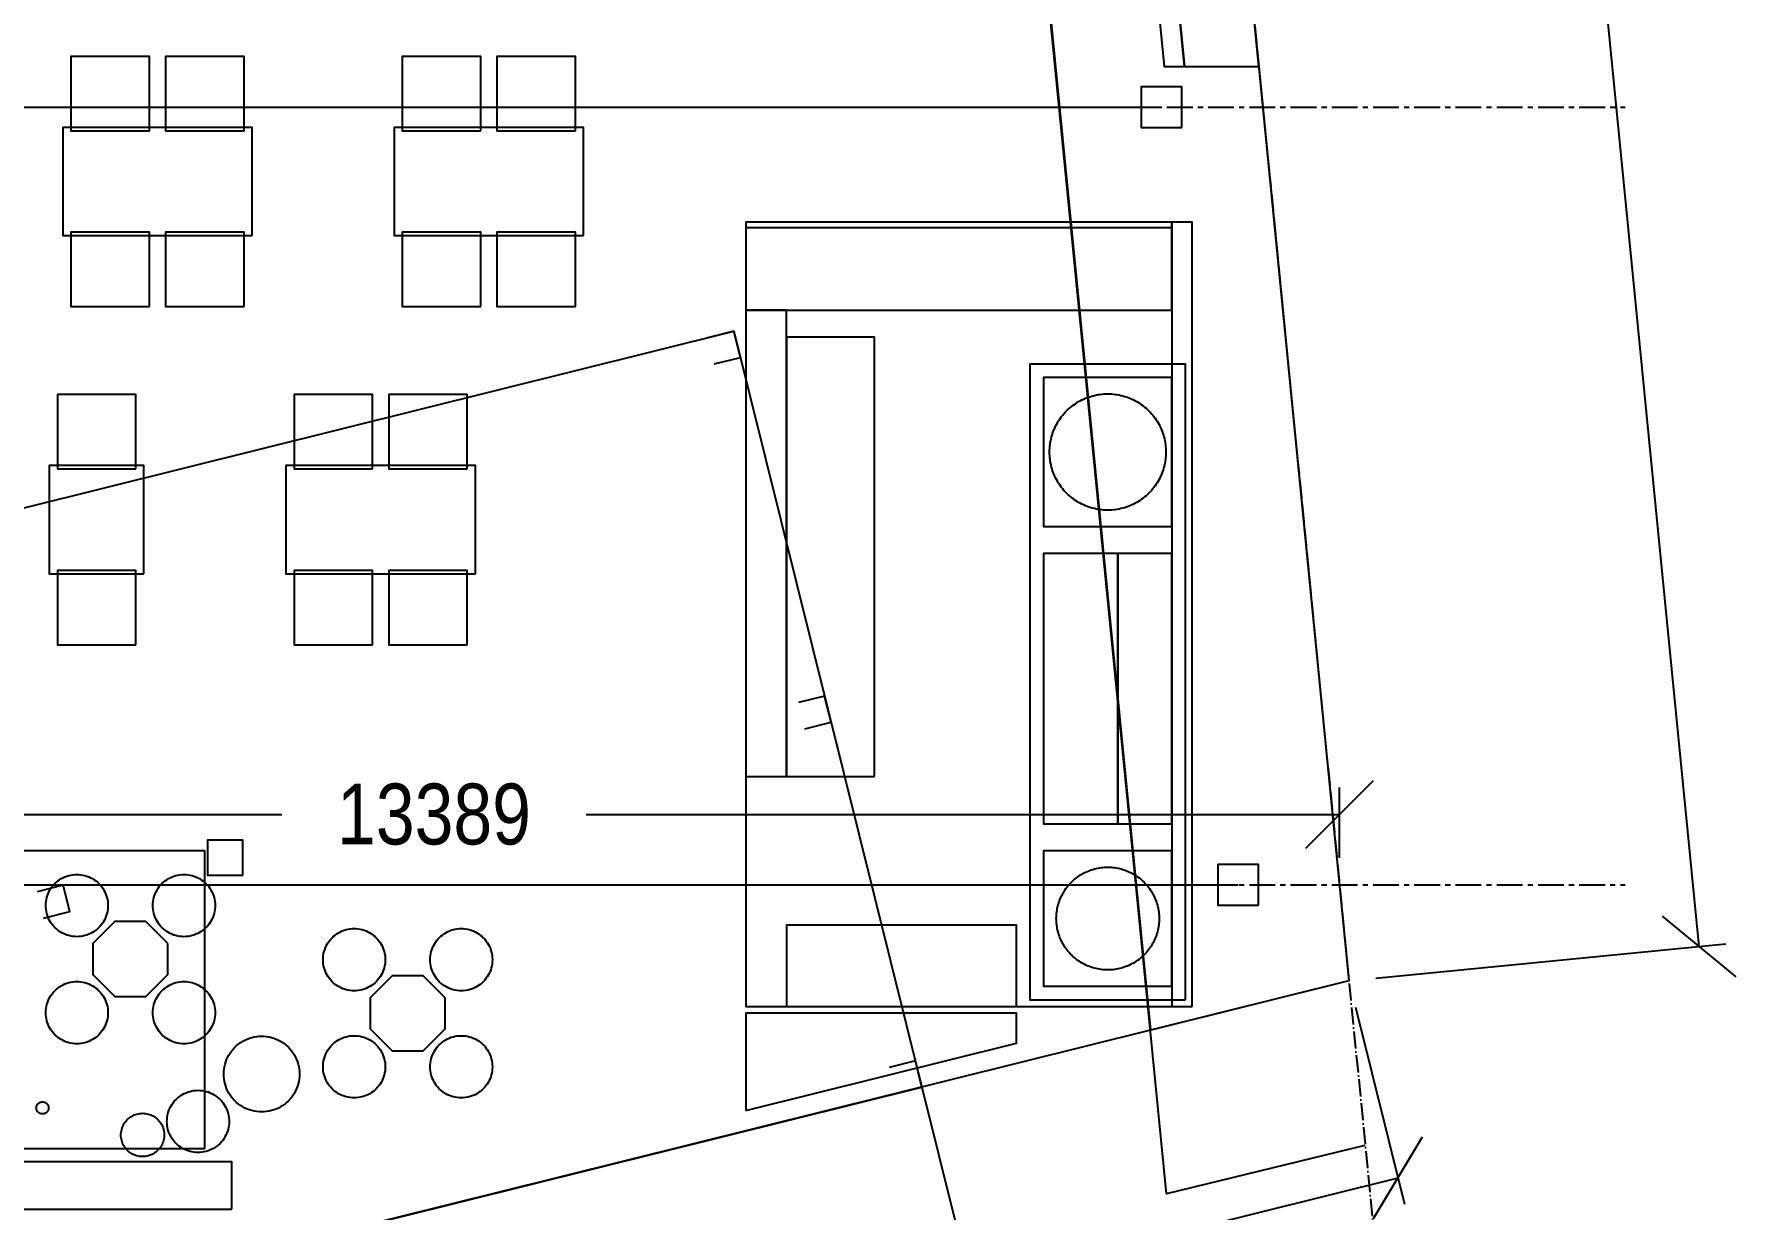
# Model space of a CAD drawing. Header units: millimetres. Extents: x -74219 to 26724, y -11313 to 45223.
# Drawn here: x 3738 to 16319, y 1695 to 10391 of the extents above; entities that cross this region are included whole.
import ezdxf

# ---------------------------------------------------------------- set-up
doc = ezdxf.new("R2010")
doc.units = ezdxf.units.MM
doc.linetypes.add('CENTER', pattern=[5.08, 3.175, -0.635, 0.635, -0.635])
doc.linetypes.add('DASHDOT', pattern=[3.556, 2.54, -0.508, 0, -0.508])
for name, color, linetype in [('SMK-CONTEXT', 8, 'CONTINUOUS'), ('SMK-DIMS', 7, 'CONTINUOUS'), ('SMK-EXIST', 30, 'CONTINUOUS'), ('SMK-GRID', 8, 'CENTER'), ('SMK-LOT', 1, 'DASHDOT'), ('SMK-R12-BBQ', 30, 'Continuous'), ('SMK-R12-FURN', 7, 'Continuous'), ('SMK-R12-PHOTO', 5, 'Continuous'), ('SMK-R12-PLANT', 3, 'Continuous'), ('SMK-R12-ROOF', 34, 'Continuous'), ('SMK-R12-STREET', 6, 'Continuous'), ('SMK-ZONE', 3, 'CONTINUOUS')]:
    doc.layers.add(name, color=color, linetype=linetype)
doc.styles.add('OpenSansCondensed-Light', font='OpenSansCondensed-Light.ttf')
doc.dimstyles.new('SMK200', dxfattribs={"dimtxt": 450, "dimasz": 300, "dimexe": 200, "dimexo": 200, "dimgap": 100, "dimtad": 1, "dimdec": 0, "dimtsz": 250, "dimcen": 2.5, "dimazin": 3, "dimtfac": 1, "dimtmove": 0, "dimatfit": 3})

# ---------------------------------------------------------------- blocks, each defined once
blk = doc.blocks.new('_OBLIQUE')
at = {"color": 0, "linetype": 'BYBLOCK'}
blk.add_line((-0.5, -0.5), (0.5, 0.5), dxfattribs=at)
blk = doc.blocks.new('*D12')
for p, q in [((0, 4300), (0, 4820)), ((13389, 4300), (13389, 4820)), ((0, 4620), (5569.5, 4620)), ((7819.5, 4620), (13389, 4620))]:
    blk.add_line(p, q)
at = {"layer": 'Defpoints'}
for p in [(0, 4620), (0, 4100), (13389, 4100)]:
    blk.add_point(p, dxfattribs=at)
at = {"layer": 'SMK-DIMS', "xscale": 500, "yscale": 500}
for p in [(0, 4620), (13389, 4620)]:
    blk.add_blockref('_OBLIQUE', p, dxfattribs=at)
at = {"layer": 'SMK-DIMS', "insert": (6694.5, 4620), "char_height": 450, "attachment_point": 5, "style": 'OpenSansCondensed-Light'}
blk.add_mtext('13389', dxfattribs=at)
blk = doc.blocks.new('*D14')
for p, q in [((9855, 41985), (12443, 42240)), ((12244, 42220), (14035, 24052)), ((14255, 21813), (16046, 3644)), ((13658, 3409), (16245, 3664))]:
    blk.add_line(p, q)
at = {"layer": 'Defpoints'}
for p in [(12244, 42220), (9656, 41965), (13459, 3389)]:
    blk.add_point(p, dxfattribs=at)
at = {"layer": 'SMK-DIMS', "xscale": 500, "yscale": 500, "rotation": -84.37057896927848}
for p in [(12244, 42220), (16046, 3644)]:
    blk.add_blockref('_OBLIQUE', p, dxfattribs=at)
at = {"layer": 'SMK-DIMS', "insert": (14145, 22932), "char_height": 450, "attachment_point": 5, "rotation": 275.6294, "style": 'OpenSansCondensed-Light'}
blk.add_mtext('38763', dxfattribs=at)
blk = doc.blocks.new('*D15')
for p, q in [((13507, 3195), (13869, 1739)), ((8099, 510), (13821, 1934)), ((195, -1456), (5916, -33)), ((-119, -194), (243, -1650))]:
    blk.add_line(p, q)
at = {"layer": 'Defpoints'}
for p in [(13459, 3389), (-168, 0), (195, -1456)]:
    blk.add_point(p, dxfattribs=at)
at = {"layer": 'SMK-DIMS', "xscale": 500, "yscale": 500, "rotation": 13.967659105858573}
for p in [(13821, 1934), (195, -1456)]:
    blk.add_blockref('_OBLIQUE', p, dxfattribs=at)
at = {"layer": 'SMK-DIMS', "insert": (7008, 239), "char_height": 450, "attachment_point": 5, "rotation": 13.9677, "style": 'OpenSansCondensed-Light'}
blk.add_mtext('14041', dxfattribs=at)

msp = doc.modelspace()

# ---------------------------------------------------------------- linework, layer by layer
at = {"layer": 'SMK-CONTEXT'}
msp.add_lwpolyline([(-1343.8, -292.6), (10301.4, 2603.9), (11691.7, -2985.7), (46.5, -5882.3)], dxfattribs=at)
at = {"layer": 'SMK-EXIST'}
for points in [[(13576.5, 2170.8), (12110.4, 1814.2), (10975.2, 13293.1), (12471.5, 13441.4)], [(3088.5, 6745.4), (8911.1, 8193.6), (10301.4, 2603.9), (4478.8, 1155.7)], [(8765.2, 7951.3), (8959.3, 7999.5), (8911.1, 8193.6), (8717, 8145.4)], [(9436.3, 5253.5), (9630.4, 5301.7), (9582.1, 5495.8), (9388, 5447.6)], [(3807.8, 3853.5), (4001.9, 3901.8), (3953.6, 4095.9), (3759.5, 4047.6)], [(10107.3, 2555.7), (10301.4, 2603.9), (10253.1, 2798), (10059, 2749.8)]]:
    msp.add_lwpolyline(points, dxfattribs=at)
at = {"layer": 'SMK-GRID', "ltscale": 60}
for p, q in [((-14100, 9850), (15500, 9850)), ((-14100, 4100), (15500, 4100))]:
    msp.add_line(p, q, dxfattribs=at)
at = {"layer": 'SMK-LOT', "ltscale": 50}
msp.add_lwpolyline([(-74219, 45222.9), (9656.2, 41965.1), (14057.3, -2684.6), (118.1, -6151.6), (-2408.5, -1837), (-5432.8, -1692.1), (-9138.8, -3360.4)], dxfattribs=at)
at = {"layer": 'SMK-R12-BBQ'}
for points in [[(12300, 3200), (12300, 9000), (9000, 9000), (9000, 3200)], [(12150, 8350), (12150, 9000), (9000, 9000), (9000, 8350)], [(12150, 8960), (12150, 9000), (9000, 9000), (9000, 8960)], [(12300, 3200), (12300, 9000), (12150, 9000), (12150, 3200)], [(9300, 4900), (9300, 8350), (9000, 8350), (9000, 4900)], [(9950, 4900), (9950, 8150), (9300, 8150), (9300, 4900)], [(12250, 3250), (12250, 7950), (11100, 7950), (11100, 3250)], [(12150, 6750), (12150, 7850), (11200, 7850), (11200, 6750)], [(12105, 7300), (12104.8, 7285.9), (12104.1, 7271.9), (12102.9, 7257.9), (12101.3, 7243.9), (12099.3, 7230), (12096.7, 7216.1), (12093.8, 7202.4), (12090.3, 7188.7), (12086.5, 7175.2), (12082.2, 7161.8), (12077.4, 7148.5), (12072.3, 7135.4), (12066.7, 7122.5), (12060.7, 7109.8), (12054.2, 7097.3), (12047.4, 7085), (12040.2, 7072.9), (12032.5, 7061.1), (12024.5, 7049.5), (12016.1, 7038.2), (12007.4, 7027.2), (11998.3, 7016.5), (11988.8, 7006.1), (11979.1, 6995.9), (11968.9, 6986.2), (11958.5, 6976.7), (11947.8, 6967.6), (11936.8, 6958.9), (11925.5, 6950.5), (11913.9, 6942.5), (11902.1, 6934.8), (11890, 6927.6), (11877.7, 6920.8), (11865.2, 6914.3), (11852.5, 6908.3), (11839.6, 6902.7), (11826.5, 6897.6), (11813.2, 6892.8), (11799.8, 6888.5), (11786.3, 6884.7), (11772.6, 6881.2), (11758.9, 6878.3), (11745, 6875.7), (11731.1, 6873.7), (11717.1, 6872.1), (11703.1, 6870.9), (11689.1, 6870.2), (11675, 6870), (11660.9, 6870.2), (11646.9, 6870.9), (11632.9, 6872.1), (11618.9, 6873.7), (11605, 6875.7), (11591.1, 6878.3), (11577.4, 6881.2), (11563.7, 6884.7), (11550.2, 6888.5), (11536.8, 6892.8), (11523.5, 6897.6), (11510.4, 6902.7), (11497.5, 6908.3), (11484.8, 6914.3), (11472.3, 6920.8), (11460, 6927.6), (11447.9, 6934.8), (11436.1, 6942.5), (11424.5, 6950.5), (11413.2, 6958.9), (11402.2, 6967.6), (11391.5, 6976.7), (11381.1, 6986.2), (11370.9, 6995.9), (11361.2, 7006.1), (11351.7, 7016.5), (11342.6, 7027.2), (11333.9, 7038.2), (11325.5, 7049.5), (11317.5, 7061.1), (11309.8, 7072.9), (11302.6, 7085), (11295.8, 7097.3), (11289.3, 7109.8), (11283.3, 7122.5), (11277.7, 7135.4), (11272.6, 7148.5), (11267.8, 7161.8), (11263.5, 7175.2), (11259.7, 7188.7), (11256.2, 7202.4), (11253.3, 7216.1), (11250.7, 7230), (11248.7, 7243.9), (11247.1, 7257.9), (11245.9, 7271.9), (11245.2, 7285.9), (11245, 7300), (11245.2, 7314.1), (11245.9, 7328.1), (11247.1, 7342.1), (11248.7, 7356.1), (11250.7, 7370), (11253.3, 7383.9), (11256.2, 7397.6), (11259.7, 7411.3), (11263.5, 7424.8), (11267.8, 7438.2), (11272.6, 7451.5), (11277.7, 7464.6), (11283.3, 7477.5), (11289.3, 7490.2), (11295.8, 7502.7), (11302.6, 7515), (11309.8, 7527.1), (11317.5, 7538.9), (11325.5, 7550.5), (11333.9, 7561.8), (11342.6, 7572.8), (11351.7, 7583.5), (11361.2, 7593.9), (11370.9, 7604.1), (11381.1, 7613.8), (11391.5, 7623.3), (11402.2, 7632.4), (11413.2, 7641.1), (11424.5, 7649.5), (11436.1, 7657.5), (11447.9, 7665.2), (11460, 7672.4), (11472.3, 7679.2), (11484.8, 7685.7), (11497.5, 7691.7), (11510.4, 7697.3), (11523.5, 7702.4), (11536.8, 7707.2), (11550.2, 7711.5), (11563.7, 7715.3), (11577.4, 7718.8), (11591.1, 7721.7), (11605, 7724.3), (11618.9, 7726.3), (11632.9, 7727.9), (11646.9, 7729.1), (11660.9, 7729.8), (11675, 7730), (11689.1, 7729.8), (11703.1, 7729.1), (11717.1, 7727.9), (11731.1, 7726.3), (11745, 7724.3), (11758.9, 7721.7), (11772.6, 7718.8), (11786.3, 7715.3), (11799.8, 7711.5), (11813.2, 7707.2), (11826.5, 7702.4), (11839.6, 7697.3), (11852.5, 7691.7), (11865.2, 7685.7), (11877.7, 7679.2), (11890, 7672.4), (11902.1, 7665.2), (11913.9, 7657.5), (11925.5, 7649.5), (11936.8, 7641.1), (11947.8, 7632.4), (11958.5, 7623.3), (11968.9, 7613.8), (11979.1, 7604.1), (11988.8, 7593.9), (11998.3, 7583.5), (12007.4, 7572.8), (12016.1, 7561.8), (12024.5, 7550.5), (12032.5, 7538.9), (12040.2, 7527.1), (12047.4, 7515), (12054.2, 7502.7), (12060.7, 7490.2), (12066.7, 7477.5), (12072.3, 7464.6), (12077.4, 7451.5), (12082.2, 7438.2), (12086.5, 7424.8), (12090.3, 7411.3), (12093.8, 7397.6), (12096.7, 7383.9), (12099.3, 7370), (12101.3, 7356.1), (12102.9, 7342.1), (12104.1, 7328.1), (12104.8, 7314.1)], [(11750, 4550), (11750, 6550), (11200, 6550), (11200, 4550)], [(12150, 4550), (12150, 6550), (11750, 6550), (11750, 4550)], [(12150, 3350), (12150, 4350), (11200, 4350), (11200, 3350)], [(12055, 3850), (12054.8, 3837.6), (12054.2, 3825.1), (12053.2, 3812.8), (12051.7, 3800.4), (12049.9, 3788.1), (12047.7, 3775.9), (12045.1, 3763.7), (12042.1, 3751.6), (12038.6, 3739.7), (12034.8, 3727.9), (12030.6, 3716.1), (12026.1, 3704.6), (12021.1, 3693.2), (12015.8, 3681.9), (12010.1, 3670.9), (12004.1, 3660), (11997.7, 3649.3), (11991, 3638.9), (11983.9, 3628.7), (11976.5, 3618.7), (11968.7, 3608.9), (11960.7, 3599.4), (11952.3, 3590.2), (11943.7, 3581.3), (11934.8, 3572.7), (11925.6, 3564.3), (11916.1, 3556.3), (11906.3, 3548.5), (11896.3, 3541.1), (11886.1, 3534), (11875.7, 3527.3), (11865, 3520.9), (11854.1, 3514.9), (11843.1, 3509.2), (11831.8, 3503.9), (11820.4, 3498.9), (11808.9, 3494.4), (11797.1, 3490.2), (11785.3, 3486.4), (11773.4, 3482.9), (11761.3, 3479.9), (11749.1, 3477.3), (11736.9, 3475.1), (11724.6, 3473.3), (11712.2, 3471.8), (11699.9, 3470.8), (11687.4, 3470.2), (11675, 3470), (11662.6, 3470.2), (11650.1, 3470.8), (11637.8, 3471.8), (11625.4, 3473.3), (11613.1, 3475.1), (11600.9, 3477.3), (11588.7, 3479.9), (11576.6, 3482.9), (11564.7, 3486.4), (11552.9, 3490.2), (11541.1, 3494.4), (11529.6, 3498.9), (11518.2, 3503.9), (11506.9, 3509.2), (11495.9, 3514.9), (11485, 3520.9), (11474.3, 3527.3), (11463.9, 3534), (11453.7, 3541.1), (11443.7, 3548.5), (11433.9, 3556.3), (11424.4, 3564.3), (11415.2, 3572.7), (11406.3, 3581.3), (11397.7, 3590.2), (11389.3, 3599.4), (11381.3, 3608.9), (11373.5, 3618.7), (11366.1, 3628.7), (11359, 3638.9), (11352.3, 3649.3), (11345.9, 3660), (11339.9, 3670.9), (11334.2, 3681.9), (11328.9, 3693.2), (11323.9, 3704.6), (11319.4, 3716.1), (11315.2, 3727.9), (11311.4, 3739.7), (11307.9, 3751.6), (11304.9, 3763.7), (11302.3, 3775.9), (11300.1, 3788.1), (11298.3, 3800.4), (11296.8, 3812.8), (11295.8, 3825.1), (11295.2, 3837.6), (11295, 3850), (11295.2, 3862.4), (11295.8, 3874.9), (11296.8, 3887.2), (11298.3, 3899.6), (11300.1, 3911.9), (11302.3, 3924.1), (11304.9, 3936.3), (11307.9, 3948.4), (11311.4, 3960.3), (11315.2, 3972.1), (11319.4, 3983.9), (11323.9, 3995.4), (11328.9, 4006.8), (11334.2, 4018.1), (11339.9, 4029.1), (11345.9, 4040), (11352.3, 4050.7), (11359, 4061.1), (11366.1, 4071.3), (11373.5, 4081.3), (11381.3, 4091.1), (11389.3, 4100.6), (11397.7, 4109.8), (11406.3, 4118.7), (11415.2, 4127.3), (11424.4, 4135.7), (11433.9, 4143.7), (11443.7, 4151.5), (11453.7, 4158.9), (11463.9, 4166), (11474.3, 4172.7), (11485, 4179.1), (11495.9, 4185.1), (11506.9, 4190.8), (11518.2, 4196.1), (11529.6, 4201.1), (11541.1, 4205.6), (11552.9, 4209.8), (11564.7, 4213.6), (11576.6, 4217.1), (11588.7, 4220.1), (11600.9, 4222.7), (11613.1, 4224.9), (11625.4, 4226.7), (11637.8, 4228.2), (11650.1, 4229.2), (11662.6, 4229.8), (11675, 4230), (11687.4, 4229.8), (11699.9, 4229.2), (11712.2, 4228.2), (11724.6, 4226.7), (11736.9, 4224.9), (11749.1, 4222.7), (11761.3, 4220.1), (11773.4, 4217.1), (11785.3, 4213.6), (11797.1, 4209.8), (11808.9, 4205.6), (11820.4, 4201.1), (11831.8, 4196.1), (11843.1, 4190.8), (11854.1, 4185.1), (11865, 4179.1), (11875.7, 4172.7), (11886.1, 4166), (11896.3, 4158.9), (11906.3, 4151.5), (11916.1, 4143.7), (11925.6, 4135.7), (11934.8, 4127.3), (11943.7, 4118.7), (11952.3, 4109.8), (11960.7, 4100.6), (11968.7, 4091.1), (11976.5, 4081.3), (11983.9, 4071.3), (11991, 4061.1), (11997.7, 4050.7), (12004.1, 4040), (12010.1, 4029.1), (12015.8, 4018.1), (12021.1, 4006.8), (12026.1, 3995.4), (12030.6, 3983.9), (12034.8, 3972.1), (12038.6, 3960.3), (12042.1, 3948.4), (12045.1, 3936.3), (12047.7, 3924.1), (12049.9, 3911.9), (12051.7, 3899.6), (12053.2, 3887.2), (12054.2, 3874.9), (12054.8, 3862.4)], [(11000, 3200), (11000, 3800), (9300, 3800), (9300, 3200)], [(9000, 2430.2), (11000, 2927.7), (11000, 3150), (9000, 3150)]]:
    msp.add_lwpolyline(points, close=True, dxfattribs=at)
at = {"layer": 'SMK-R12-FURN'}
for points in [[(4590, 9675), (4590, 10225), (4010, 10225), (4010, 9675)], [(5290, 9675), (5290, 10225), (4710, 10225), (4710, 9675)], [(7040, 9675), (7040, 10225), (6460, 10225), (6460, 9675)], [(7740, 9675), (7740, 10225), (7160, 10225), (7160, 9675)], [(5350, 8900), (5350, 9700), (3950, 9700), (3950, 8900)], [(7800, 8900), (7800, 9700), (6400, 9700), (6400, 8900)], [(4590, 8375), (4590, 8925), (4010, 8925), (4010, 8375)], [(5290, 8375), (5290, 8925), (4710, 8925), (4710, 8375)], [(7040, 8375), (7040, 8925), (6460, 8925), (6460, 8375)], [(7740, 8375), (7740, 8925), (7160, 8925), (7160, 8375)], [(4490, 7175), (4490, 7725), (3910, 7725), (3910, 7175)], [(6240, 7175), (6240, 7725), (5660, 7725), (5660, 7175)], [(6940, 7175), (6940, 7725), (6360, 7725), (6360, 7175)], [(4550, 6400), (4550, 7200), (3850, 7200), (3850, 6400)], [(7000, 6400), (7000, 7200), (5600, 7200), (5600, 6400)], [(4490, 5875), (4490, 6425), (3910, 6425), (3910, 5875)], [(6240, 5875), (6240, 6425), (5660, 6425), (5660, 5875)], [(6940, 5875), (6940, 6425), (6360, 6425), (6360, 5875)]]:
    msp.add_lwpolyline(points, close=True, dxfattribs=at)
at = {"layer": 'SMK-R12-PHOTO'}
for points in [[(5280, 4170), (5280, 4430), (5020, 4430), (5020, 4170)], [(5000, 2150), (5000, 4350), (1600, 4350), (1600, 2150)], [(4284, 3946), (4283.5, 3930.9), (4282.1, 3916), (4279.6, 3901.1), (4276.2, 3886.5), (4271.8, 3872), (4266.5, 3858), (4260.3, 3844.3), (4253.2, 3831), (4245.3, 3818.2), (4236.5, 3806), (4226.9, 3794.3), (4216.7, 3783.3), (4205.7, 3773.1), (4194, 3763.5), (4181.8, 3754.7), (4169, 3746.8), (4155.7, 3739.7), (4142, 3733.5), (4128, 3728.2), (4113.5, 3723.8), (4098.9, 3720.4), (4084, 3717.9), (4069.1, 3716.5), (4054, 3716), (4039, 3716.5), (4024, 3717.9), (4009.1, 3720.4), (3994.5, 3723.8), (3980.1, 3728.2), (3966, 3733.5), (3952.3, 3739.7), (3939, 3746.8), (3926.2, 3754.7), (3914, 3763.5), (3902.4, 3773.1), (3891.4, 3783.3), (3881.1, 3794.3), (3871.5, 3806), (3862.8, 3818.2), (3854.8, 3831), (3847.7, 3844.3), (3841.5, 3858), (3836.2, 3872), (3831.9, 3886.5), (3828.4, 3901.1), (3826, 3916), (3824.5, 3930.9), (3824, 3946), (3824.5, 3961), (3826, 3976), (3828.4, 3990.9), (3831.9, 4005.5), (3836.2, 4019.9), (3841.5, 4034), (3847.7, 4047.7), (3854.8, 4061), (3862.8, 4073.8), (3871.5, 4086), (3881.1, 4097.6), (3891.4, 4108.6), (3902.4, 4118.9), (3914, 4128.5), (3926.2, 4137.2), (3939, 4145.2), (3952.3, 4152.3), (3966, 4158.5), (3980.1, 4163.8), (3994.5, 4168.1), (4009.1, 4171.6), (4024, 4174), (4039, 4175.5), (4054, 4176), (4069.1, 4175.5), (4084, 4174), (4098.9, 4171.6), (4113.5, 4168.1), (4128, 4163.8), (4142, 4158.5), (4155.7, 4152.3), (4169, 4145.2), (4181.8, 4137.2), (4194, 4128.5), (4205.7, 4118.9), (4216.7, 4108.6), (4226.9, 4097.6), (4236.5, 4086), (4245.3, 4073.8), (4253.2, 4061), (4260.3, 4047.7), (4266.5, 4034), (4271.8, 4019.9), (4276.2, 4005.5), (4279.6, 3990.9), (4282.1, 3976), (4283.5, 3961)], [(5076, 3946), (5075.5, 3930.9), (5074, 3916), (5071.6, 3901.1), (5068.1, 3886.5), (5063.8, 3872), (5058.5, 3858), (5052.3, 3844.3), (5045.2, 3831), (5037.2, 3818.2), (5028.5, 3806), (5018.9, 3794.3), (5008.6, 3783.3), (4997.6, 3773.1), (4986, 3763.5), (4973.8, 3754.7), (4961, 3746.8), (4947.7, 3739.7), (4934, 3733.5), (4919.9, 3728.2), (4905.5, 3723.8), (4890.9, 3720.4), (4876, 3717.9), (4861, 3716.5), (4846, 3716), (4830.9, 3716.5), (4816, 3717.9), (4801.1, 3720.4), (4786.5, 3723.8), (4772, 3728.2), (4758, 3733.5), (4744.3, 3739.7), (4731, 3746.8), (4718.2, 3754.7), (4706, 3763.5), (4694.3, 3773.1), (4683.3, 3783.3), (4673.1, 3794.3), (4663.5, 3806), (4654.7, 3818.2), (4646.8, 3831), (4639.7, 3844.3), (4633.5, 3858), (4628.2, 3872), (4623.8, 3886.5), (4620.4, 3901.1), (4617.9, 3916), (4616.5, 3930.9), (4616, 3946), (4616.5, 3961), (4617.9, 3976), (4620.4, 3990.9), (4623.8, 4005.5), (4628.2, 4019.9), (4633.5, 4034), (4639.7, 4047.7), (4646.8, 4061), (4654.7, 4073.8), (4663.5, 4086), (4673.1, 4097.6), (4683.3, 4108.6), (4694.3, 4118.9), (4706, 4128.5), (4718.2, 4137.2), (4731, 4145.2), (4744.3, 4152.3), (4758, 4158.5), (4772, 4163.8), (4786.5, 4168.1), (4801.1, 4171.6), (4816, 4174), (4830.9, 4175.5), (4846, 4176), (4861, 4175.5), (4876, 4174), (4890.9, 4171.6), (4905.5, 4168.1), (4919.9, 4163.8), (4934, 4158.5), (4947.7, 4152.3), (4961, 4145.2), (4973.8, 4137.2), (4986, 4128.5), (4997.6, 4118.9), (5008.6, 4108.6), (5018.9, 4097.6), (5028.5, 4086), (5037.2, 4073.8), (5045.2, 4061), (5052.3, 4047.7), (5058.5, 4034), (5063.8, 4019.9), (5068.1, 4005.5), (5071.6, 3990.9), (5074, 3976), (5075.5, 3961)], [(4727.2, 3664.8), (4564.8, 3827.2), (4335.2, 3827.2), (4172.8, 3664.8), (4172.8, 3435.2), (4335.2, 3272.8), (4564.8, 3272.8), (4727.2, 3435.2)], [(6334, 3546), (6333.5, 3530.9), (6332.1, 3516), (6329.6, 3501.1), (6326.2, 3486.5), (6321.8, 3472), (6316.5, 3458), (6310.3, 3444.3), (6303.2, 3431), (6295.3, 3418.2), (6286.5, 3406), (6276.9, 3394.3), (6266.7, 3383.3), (6255.7, 3373.1), (6244, 3363.5), (6231.8, 3354.7), (6219, 3346.8), (6205.7, 3339.7), (6192, 3333.5), (6178, 3328.2), (6163.5, 3323.8), (6148.9, 3320.4), (6134, 3317.9), (6119.1, 3316.5), (6104, 3316), (6089, 3316.5), (6074, 3317.9), (6059.1, 3320.4), (6044.5, 3323.8), (6030.1, 3328.2), (6016, 3333.5), (6002.3, 3339.7), (5989, 3346.8), (5976.2, 3354.7), (5964, 3363.5), (5952.4, 3373.1), (5941.4, 3383.3), (5931.1, 3394.3), (5921.5, 3406), (5912.8, 3418.2), (5904.8, 3431), (5897.7, 3444.3), (5891.5, 3458), (5886.2, 3472), (5881.9, 3486.5), (5878.4, 3501.1), (5876, 3516), (5874.5, 3530.9), (5874, 3546), (5874.5, 3561), (5876, 3576), (5878.4, 3590.9), (5881.9, 3605.5), (5886.2, 3619.9), (5891.5, 3634), (5897.7, 3647.7), (5904.8, 3661), (5912.8, 3673.8), (5921.5, 3686), (5931.1, 3697.6), (5941.4, 3708.6), (5952.4, 3718.9), (5964, 3728.5), (5976.2, 3737.2), (5989, 3745.2), (6002.3, 3752.3), (6016, 3758.5), (6030.1, 3763.8), (6044.5, 3768.1), (6059.1, 3771.6), (6074, 3774), (6089, 3775.5), (6104, 3776), (6119.1, 3775.5), (6134, 3774), (6148.9, 3771.6), (6163.5, 3768.1), (6178, 3763.8), (6192, 3758.5), (6205.7, 3752.3), (6219, 3745.2), (6231.8, 3737.2), (6244, 3728.5), (6255.7, 3718.9), (6266.7, 3708.6), (6276.9, 3697.6), (6286.5, 3686), (6295.3, 3673.8), (6303.2, 3661), (6310.3, 3647.7), (6316.5, 3634), (6321.8, 3619.9), (6326.2, 3605.5), (6329.6, 3590.9), (6332.1, 3576), (6333.5, 3561)], [(7126, 3546), (7125.5, 3530.9), (7124, 3516), (7121.6, 3501.1), (7118.1, 3486.5), (7113.8, 3472), (7108.5, 3458), (7102.3, 3444.3), (7095.2, 3431), (7087.2, 3418.2), (7078.5, 3406), (7068.9, 3394.3), (7058.6, 3383.3), (7047.6, 3373.1), (7036, 3363.5), (7023.8, 3354.7), (7011, 3346.8), (6997.7, 3339.7), (6984, 3333.5), (6969.9, 3328.2), (6955.5, 3323.8), (6940.9, 3320.4), (6926, 3317.9), (6911, 3316.5), (6896, 3316), (6880.9, 3316.5), (6866, 3317.9), (6851.1, 3320.4), (6836.5, 3323.8), (6822, 3328.2), (6808, 3333.5), (6794.3, 3339.7), (6781, 3346.8), (6768.2, 3354.7), (6756, 3363.5), (6744.3, 3373.1), (6733.3, 3383.3), (6723.1, 3394.3), (6713.5, 3406), (6704.7, 3418.2), (6696.8, 3431), (6689.7, 3444.3), (6683.5, 3458), (6678.2, 3472), (6673.8, 3486.5), (6670.4, 3501.1), (6667.9, 3516), (6666.5, 3530.9), (6666, 3546), (6666.5, 3561), (6667.9, 3576), (6670.4, 3590.9), (6673.8, 3605.5), (6678.2, 3619.9), (6683.5, 3634), (6689.7, 3647.7), (6696.8, 3661), (6704.7, 3673.8), (6713.5, 3686), (6723.1, 3697.6), (6733.3, 3708.6), (6744.3, 3718.9), (6756, 3728.5), (6768.2, 3737.2), (6781, 3745.2), (6794.3, 3752.3), (6808, 3758.5), (6822, 3763.8), (6836.5, 3768.1), (6851.1, 3771.6), (6866, 3774), (6880.9, 3775.5), (6896, 3776), (6911, 3775.5), (6926, 3774), (6940.9, 3771.6), (6955.5, 3768.1), (6969.9, 3763.8), (6984, 3758.5), (6997.7, 3752.3), (7011, 3745.2), (7023.8, 3737.2), (7036, 3728.5), (7047.6, 3718.9), (7058.6, 3708.6), (7068.9, 3697.6), (7078.5, 3686), (7087.2, 3673.8), (7095.2, 3661), (7102.3, 3647.7), (7108.5, 3634), (7113.8, 3619.9), (7118.1, 3605.5), (7121.6, 3590.9), (7124, 3576), (7125.5, 3561)], [(6777.2, 3264.8), (6614.8, 3427.2), (6385.2, 3427.2), (6222.8, 3264.8), (6222.8, 3035.2), (6385.2, 2872.8), (6614.8, 2872.8), (6777.2, 3035.2)], [(4284, 3154), (4283.5, 3139), (4282.1, 3124), (4279.6, 3109.1), (4276.2, 3094.5), (4271.8, 3080.1), (4266.5, 3066), (4260.3, 3052.3), (4253.2, 3039), (4245.3, 3026.2), (4236.5, 3014), (4226.9, 3002.4), (4216.7, 2991.4), (4205.7, 2981.1), (4194, 2971.5), (4181.8, 2962.8), (4169, 2954.8), (4155.7, 2947.7), (4142, 2941.5), (4128, 2936.2), (4113.5, 2931.9), (4098.9, 2928.4), (4084, 2926), (4069.1, 2924.5), (4054, 2924), (4039, 2924.5), (4024, 2926), (4009.1, 2928.4), (3994.5, 2931.9), (3980.1, 2936.2), (3966, 2941.5), (3952.3, 2947.7), (3939, 2954.8), (3926.2, 2962.8), (3914, 2971.5), (3902.4, 2981.1), (3891.4, 2991.4), (3881.1, 3002.4), (3871.5, 3014), (3862.8, 3026.2), (3854.8, 3039), (3847.7, 3052.3), (3841.5, 3066), (3836.2, 3080.1), (3831.9, 3094.5), (3828.4, 3109.1), (3826, 3124), (3824.5, 3139), (3824, 3154), (3824.5, 3169.1), (3826, 3184), (3828.4, 3198.9), (3831.9, 3213.5), (3836.2, 3228), (3841.5, 3242), (3847.7, 3255.7), (3854.8, 3269), (3862.8, 3281.8), (3871.5, 3294), (3881.1, 3305.7), (3891.4, 3316.7), (3902.4, 3326.9), (3914, 3336.5), (3926.2, 3345.3), (3939, 3353.2), (3952.3, 3360.3), (3966, 3366.5), (3980.1, 3371.8), (3994.5, 3376.2), (4009.1, 3379.6), (4024, 3382.1), (4039, 3383.5), (4054, 3384), (4069.1, 3383.5), (4084, 3382.1), (4098.9, 3379.6), (4113.5, 3376.2), (4128, 3371.8), (4142, 3366.5), (4155.7, 3360.3), (4169, 3353.2), (4181.8, 3345.3), (4194, 3336.5), (4205.7, 3326.9), (4216.7, 3316.7), (4226.9, 3305.7), (4236.5, 3294), (4245.3, 3281.8), (4253.2, 3269), (4260.3, 3255.7), (4266.5, 3242), (4271.8, 3228), (4276.2, 3213.5), (4279.6, 3198.9), (4282.1, 3184), (4283.5, 3169.1)], [(5076, 3154), (5075.5, 3139), (5074, 3124), (5071.6, 3109.1), (5068.1, 3094.5), (5063.8, 3080.1), (5058.5, 3066), (5052.3, 3052.3), (5045.2, 3039), (5037.2, 3026.2), (5028.5, 3014), (5018.9, 3002.4), (5008.6, 2991.4), (4997.6, 2981.1), (4986, 2971.5), (4973.8, 2962.8), (4961, 2954.8), (4947.7, 2947.7), (4934, 2941.5), (4919.9, 2936.2), (4905.5, 2931.9), (4890.9, 2928.4), (4876, 2926), (4861, 2924.5), (4846, 2924), (4830.9, 2924.5), (4816, 2926), (4801.1, 2928.4), (4786.5, 2931.9), (4772, 2936.2), (4758, 2941.5), (4744.3, 2947.7), (4731, 2954.8), (4718.2, 2962.8), (4706, 2971.5), (4694.3, 2981.1), (4683.3, 2991.4), (4673.1, 3002.4), (4663.5, 3014), (4654.7, 3026.2), (4646.8, 3039), (4639.7, 3052.3), (4633.5, 3066), (4628.2, 3080.1), (4623.8, 3094.5), (4620.4, 3109.1), (4617.9, 3124), (4616.5, 3139), (4616, 3154), (4616.5, 3169.1), (4617.9, 3184), (4620.4, 3198.9), (4623.8, 3213.5), (4628.2, 3228), (4633.5, 3242), (4639.7, 3255.7), (4646.8, 3269), (4654.7, 3281.8), (4663.5, 3294), (4673.1, 3305.7), (4683.3, 3316.7), (4694.3, 3326.9), (4706, 3336.5), (4718.2, 3345.3), (4731, 3353.2), (4744.3, 3360.3), (4758, 3366.5), (4772, 3371.8), (4786.5, 3376.2), (4801.1, 3379.6), (4816, 3382.1), (4830.9, 3383.5), (4846, 3384), (4861, 3383.5), (4876, 3382.1), (4890.9, 3379.6), (4905.5, 3376.2), (4919.9, 3371.8), (4934, 3366.5), (4947.7, 3360.3), (4961, 3353.2), (4973.8, 3345.3), (4986, 3336.5), (4997.6, 3326.9), (5008.6, 3316.7), (5018.9, 3305.7), (5028.5, 3294), (5037.2, 3281.8), (5045.2, 3269), (5052.3, 3255.7), (5058.5, 3242), (5063.8, 3228), (5068.1, 3213.5), (5071.6, 3198.9), (5074, 3184), (5075.5, 3169.1)], [(6334, 2754), (6333.5, 2739), (6332.1, 2724), (6329.6, 2709.1), (6326.2, 2694.5), (6321.8, 2680.1), (6316.5, 2666), (6310.3, 2652.3), (6303.2, 2639), (6295.3, 2626.2), (6286.5, 2614), (6276.9, 2602.4), (6266.7, 2591.4), (6255.7, 2581.1), (6244, 2571.5), (6231.8, 2562.8), (6219, 2554.8), (6205.7, 2547.7), (6192, 2541.5), (6178, 2536.2), (6163.5, 2531.9), (6148.9, 2528.4), (6134, 2526), (6119.1, 2524.5), (6104, 2524), (6089, 2524.5), (6074, 2526), (6059.1, 2528.4), (6044.5, 2531.9), (6030.1, 2536.2), (6016, 2541.5), (6002.3, 2547.7), (5989, 2554.8), (5976.2, 2562.8), (5964, 2571.5), (5952.4, 2581.1), (5941.4, 2591.4), (5931.1, 2602.4), (5921.5, 2614), (5912.8, 2626.2), (5904.8, 2639), (5897.7, 2652.3), (5891.5, 2666), (5886.2, 2680.1), (5881.9, 2694.5), (5878.4, 2709.1), (5876, 2724), (5874.5, 2739), (5874, 2754), (5874.5, 2769.1), (5876, 2784), (5878.4, 2798.9), (5881.9, 2813.5), (5886.2, 2828), (5891.5, 2842), (5897.7, 2855.7), (5904.8, 2869), (5912.8, 2881.8), (5921.5, 2894), (5931.1, 2905.7), (5941.4, 2916.7), (5952.4, 2926.9), (5964, 2936.5), (5976.2, 2945.3), (5989, 2953.2), (6002.3, 2960.3), (6016, 2966.5), (6030.1, 2971.8), (6044.5, 2976.2), (6059.1, 2979.6), (6074, 2982.1), (6089, 2983.5), (6104, 2984), (6119.1, 2983.5), (6134, 2982.1), (6148.9, 2979.6), (6163.5, 2976.2), (6178, 2971.8), (6192, 2966.5), (6205.7, 2960.3), (6219, 2953.2), (6231.8, 2945.3), (6244, 2936.5), (6255.7, 2926.9), (6266.7, 2916.7), (6276.9, 2905.7), (6286.5, 2894), (6295.3, 2881.8), (6303.2, 2869), (6310.3, 2855.7), (6316.5, 2842), (6321.8, 2828), (6326.2, 2813.5), (6329.6, 2798.9), (6332.1, 2784), (6333.5, 2769.1)], [(7126, 2754), (7125.5, 2739), (7124, 2724), (7121.6, 2709.1), (7118.1, 2694.5), (7113.8, 2680.1), (7108.5, 2666), (7102.3, 2652.3), (7095.2, 2639), (7087.2, 2626.2), (7078.5, 2614), (7068.9, 2602.4), (7058.6, 2591.4), (7047.6, 2581.1), (7036, 2571.5), (7023.8, 2562.8), (7011, 2554.8), (6997.7, 2547.7), (6984, 2541.5), (6969.9, 2536.2), (6955.5, 2531.9), (6940.9, 2528.4), (6926, 2526), (6911, 2524.5), (6896, 2524), (6880.9, 2524.5), (6866, 2526), (6851.1, 2528.4), (6836.5, 2531.9), (6822, 2536.2), (6808, 2541.5), (6794.3, 2547.7), (6781, 2554.8), (6768.2, 2562.8), (6756, 2571.5), (6744.3, 2581.1), (6733.3, 2591.4), (6723.1, 2602.4), (6713.5, 2614), (6704.7, 2626.2), (6696.8, 2639), (6689.7, 2652.3), (6683.5, 2666), (6678.2, 2680.1), (6673.8, 2694.5), (6670.4, 2709.1), (6667.9, 2724), (6666.5, 2739), (6666, 2754), (6666.5, 2769.1), (6667.9, 2784), (6670.4, 2798.9), (6673.8, 2813.5), (6678.2, 2828), (6683.5, 2842), (6689.7, 2855.7), (6696.8, 2869), (6704.7, 2881.8), (6713.5, 2894), (6723.1, 2905.7), (6733.3, 2916.7), (6744.3, 2926.9), (6756, 2936.5), (6768.2, 2945.3), (6781, 2953.2), (6794.3, 2960.3), (6808, 2966.5), (6822, 2971.8), (6836.5, 2976.2), (6851.1, 2979.6), (6866, 2982.1), (6880.9, 2983.5), (6896, 2984), (6911, 2983.5), (6926, 2982.1), (6940.9, 2979.6), (6955.5, 2976.2), (6969.9, 2971.8), (6984, 2966.5), (6997.7, 2960.3), (7011, 2953.2), (7023.8, 2945.3), (7036, 2936.5), (7047.6, 2926.9), (7058.6, 2916.7), (7068.9, 2905.7), (7078.5, 2894), (7087.2, 2881.8), (7095.2, 2869), (7102.3, 2855.7), (7108.5, 2842), (7113.8, 2828), (7118.1, 2813.5), (7121.6, 2798.9), (7124, 2784), (7125.5, 2769.1)], [(5180, 2350), (5179.5, 2335), (5178, 2320), (5175.6, 2305.1), (5172.2, 2290.5), (5167.8, 2276.1), (5162.5, 2262), (5156.3, 2248.3), (5149.2, 2235), (5141.2, 2222.2), (5132.5, 2210), (5122.9, 2198.4), (5112.6, 2187.4), (5101.6, 2177.1), (5090, 2167.5), (5077.8, 2158.8), (5065, 2150.8), (5051.7, 2143.7), (5038, 2137.5), (5023.9, 2132.2), (5009.5, 2127.8), (4994.9, 2124.4), (4980, 2122), (4965, 2120.5), (4950, 2120), (4935, 2120.5), (4920, 2122), (4905.1, 2124.4), (4890.5, 2127.8), (4876.1, 2132.2), (4862, 2137.5), (4848.3, 2143.7), (4835, 2150.8), (4822.2, 2158.8), (4810, 2167.5), (4798.4, 2177.1), (4787.4, 2187.4), (4777.1, 2198.4), (4767.5, 2210), (4758.8, 2222.2), (4750.8, 2235), (4743.7, 2248.3), (4737.5, 2262), (4732.2, 2276.1), (4727.8, 2290.5), (4724.4, 2305.1), (4722, 2320), (4720.5, 2335), (4720, 2350), (4720.5, 2365), (4722, 2380), (4724.4, 2394.9), (4727.8, 2409.5), (4732.2, 2423.9), (4737.5, 2438), (4743.7, 2451.7), (4750.8, 2465), (4758.8, 2477.8), (4767.5, 2490), (4777.1, 2501.6), (4787.4, 2512.6), (4798.4, 2522.9), (4810, 2532.5), (4822.2, 2541.2), (4835, 2549.2), (4848.3, 2556.3), (4862, 2562.5), (4876.1, 2567.8), (4890.5, 2572.2), (4905.1, 2575.6), (4920, 2578), (4935, 2579.5), (4950, 2580), (4965, 2579.5), (4980, 2578), (4994.9, 2575.6), (5009.5, 2572.2), (5023.9, 2567.8), (5038, 2562.5), (5051.7, 2556.3), (5065, 2549.2), (5077.8, 2541.2), (5090, 2532.5), (5101.6, 2522.9), (5112.6, 2512.6), (5122.9, 2501.6), (5132.5, 2490), (5141.2, 2477.8), (5149.2, 2465), (5156.3, 2451.7), (5162.5, 2438), (5167.8, 2423.9), (5172.2, 2409.5), (5175.6, 2394.9), (5178, 2380), (5179.5, 2365)], [(3845, 2450), (3844.6, 2444.1), (3843.5, 2438.4), (3841.6, 2432.8), (3839, 2427.5), (3835.7, 2422.6), (3831.8, 2418.2), (3827.4, 2414.3), (3822.5, 2411), (3817.2, 2408.4), (3811.6, 2406.5), (3805.9, 2405.4), (3800, 2405), (3794.1, 2405.4), (3788.4, 2406.5), (3782.8, 2408.4), (3777.5, 2411), (3772.6, 2414.3), (3768.2, 2418.2), (3764.3, 2422.6), (3761, 2427.5), (3758.4, 2432.8), (3756.5, 2438.4), (3755.4, 2444.1), (3755, 2450), (3755.4, 2455.9), (3756.5, 2461.6), (3758.4, 2467.2), (3761, 2472.5), (3764.3, 2477.4), (3768.2, 2481.8), (3772.6, 2485.7), (3777.5, 2489), (3782.8, 2491.6), (3788.4, 2493.5), (3794.1, 2494.6), (3800, 2495), (3805.9, 2494.6), (3811.6, 2493.5), (3817.2, 2491.6), (3822.5, 2489), (3827.4, 2485.7), (3831.8, 2481.8), (3835.7, 2477.4), (3839, 2472.5), (3841.6, 2467.2), (3843.5, 2461.6), (3844.6, 2455.9)], [(4700, 2250), (4699.7, 2239.5), (4698.6, 2229.1), (4696.9, 2218.8), (4694.5, 2208.6), (4691.5, 2198.6), (4687.8, 2188.8), (4683.5, 2179.2), (4678.6, 2170), (4673, 2161.1), (4666.9, 2152.6), (4660.3, 2144.5), (4653.1, 2136.9), (4645.5, 2129.7), (4637.4, 2123.1), (4628.9, 2117), (4620, 2111.4), (4610.8, 2106.5), (4601.2, 2102.2), (4591.4, 2098.5), (4581.4, 2095.5), (4571.2, 2093.1), (4560.9, 2091.4), (4550.5, 2090.3), (4540, 2090), (4529.5, 2090.3), (4519.1, 2091.4), (4508.8, 2093.1), (4498.6, 2095.5), (4488.6, 2098.5), (4478.8, 2102.2), (4469.2, 2106.5), (4460, 2111.4), (4451.1, 2117), (4442.6, 2123.1), (4434.5, 2129.7), (4426.9, 2136.9), (4419.7, 2144.5), (4413.1, 2152.6), (4407, 2161.1), (4401.4, 2170), (4396.5, 2179.2), (4392.2, 2188.8), (4388.5, 2198.6), (4385.5, 2208.6), (4383.1, 2218.8), (4381.4, 2229.1), (4380.3, 2239.5), (4380, 2250), (4380.3, 2260.5), (4381.4, 2270.9), (4383.1, 2281.2), (4385.5, 2291.4), (4388.5, 2301.4), (4392.2, 2311.2), (4396.5, 2320.8), (4401.4, 2330), (4407, 2338.9), (4413.1, 2347.4), (4419.7, 2355.5), (4426.9, 2363.1), (4434.5, 2370.3), (4442.6, 2376.9), (4451.1, 2383), (4460, 2388.6), (4469.2, 2393.5), (4478.8, 2397.8), (4488.6, 2401.5), (4498.6, 2404.5), (4508.8, 2406.9), (4519.1, 2408.6), (4529.5, 2409.7), (4540, 2410), (4550.5, 2409.7), (4560.9, 2408.6), (4571.2, 2406.9), (4581.4, 2404.5), (4591.4, 2401.5), (4601.2, 2397.8), (4610.8, 2393.5), (4620, 2388.6), (4628.9, 2383), (4637.4, 2376.9), (4645.5, 2370.3), (4653.1, 2363.1), (4660.3, 2355.5), (4666.9, 2347.4), (4673, 2338.9), (4678.6, 2330), (4683.5, 2320.8), (4687.8, 2311.2), (4691.5, 2301.4), (4694.5, 2291.4), (4696.9, 2281.2), (4698.6, 2270.9), (4699.7, 2260.5)], [(5200, 1700), (5200, 2050), (1400, 2050), (1400, 1700)]]:
    msp.add_lwpolyline(points, close=True, dxfattribs=at)
at = {"layer": 'SMK-R12-PLANT'}
msp.add_lwpolyline([(11880.3, 12300), (12092.2, 10150), (12242.2, 10150), (12792.2, 10150), (13458.6, 3389.2), (11994.5, 3025), (10828.9, 14850)], dxfattribs=at)
msp.add_lwpolyline([(5700, 2700), (5699.4, 2681.7), (5697.6, 2663.5), (5694.6, 2645.4), (5690.5, 2627.5), (5685.1, 2610), (5678.7, 2592.8), (5671.1, 2576.2), (5662.5, 2560), (5652.8, 2544.4), (5642.1, 2529.5), (5630.5, 2515.4), (5618, 2502), (5604.6, 2489.5), (5590.5, 2477.9), (5575.6, 2467.2), (5560, 2457.5), (5543.8, 2448.9), (5527.2, 2441.3), (5510, 2434.9), (5492.5, 2429.5), (5474.6, 2425.4), (5456.5, 2422.4), (5438.3, 2420.6), (5420, 2420), (5401.7, 2420.6), (5383.5, 2422.4), (5365.4, 2425.4), (5347.5, 2429.5), (5330, 2434.9), (5312.8, 2441.3), (5296.2, 2448.9), (5280, 2457.5), (5264.4, 2467.2), (5249.5, 2477.9), (5235.4, 2489.5), (5222, 2502), (5209.5, 2515.4), (5197.9, 2529.5), (5187.2, 2544.4), (5177.5, 2560), (5168.9, 2576.2), (5161.3, 2592.8), (5154.9, 2610), (5149.5, 2627.5), (5145.4, 2645.4), (5142.4, 2663.5), (5140.6, 2681.7), (5140, 2700), (5140.6, 2718.3), (5142.4, 2736.5), (5145.4, 2754.6), (5149.5, 2772.5), (5154.9, 2790), (5161.3, 2807.2), (5168.9, 2823.8), (5177.5, 2840), (5187.2, 2855.6), (5197.9, 2870.5), (5209.5, 2884.6), (5222, 2898), (5235.4, 2910.5), (5249.5, 2922.1), (5264.4, 2932.8), (5280, 2942.5), (5296.2, 2951.1), (5312.8, 2958.7), (5330, 2965.1), (5347.5, 2970.5), (5365.4, 2974.6), (5383.5, 2977.6), (5401.7, 2979.4), (5420, 2980), (5438.3, 2979.4), (5456.5, 2977.6), (5474.6, 2974.6), (5492.5, 2970.5), (5510, 2965.1), (5527.2, 2958.7), (5543.8, 2951.1), (5560, 2942.5), (5575.6, 2932.8), (5590.5, 2922.1), (5604.6, 2910.5), (5618, 2898), (5630.5, 2884.6), (5642.1, 2870.5), (5652.8, 2855.6), (5662.5, 2840), (5671.1, 2823.8), (5678.7, 2807.2), (5685.1, 2790), (5690.5, 2772.5), (5694.6, 2754.6), (5697.6, 2736.5), (5699.4, 2718.3)], close=True, dxfattribs=at)
at = {"layer": 'SMK-R12-ROOF'}
for p, q in [((0, 9850), (12071.8, 9850)), ((0, 4100), (12638.5, 4100))]:
    msp.add_line(p, q, dxfattribs=at)
for points in [[(12221.8, 9700), (12221.8, 10000), (11921.8, 10000), (11921.8, 9700)], [(12788.5, 3950), (12788.5, 4250), (12488.5, 4250), (12488.5, 3950)]]:
    msp.add_lwpolyline(points, close=True, dxfattribs=at)
at = {"layer": 'SMK-R12-STREET'}
for points in [[(12092.2, 10150), (12242.2, 10150), (12030.3, 12300), (11880.3, 12300)], [(12242.2, 10150), (12792.2, 10150), (12580.3, 12300), (12030.3, 12300)]]:
    msp.add_lwpolyline(points, close=True, dxfattribs=at)
at = {"layer": 'SMK-ZONE'}
msp.add_lwpolyline([(0, 42340.2), (9656.2, 41965.1), (13458.6, 3389.2), (-167.5, 0), (-7250, 0), (-7250, 4100), (0, 4100)], close=True, dxfattribs=at)

# ---------------------------------------------------------------- dimensions: what is measured, and where the dimension line sits
at = {"layer": 'SMK-DIMS'}
for base, p1, angle, picture, middle in [((12243.7, 42220.1), (9656.2, 41965.1), 275.62942, '*D14', (14144.9, 22932.2)), ((194.6, -1455.6), (-167.5, 0), 13.96766, '*D15', (7007.6, 239))]:
    dim = msp.add_linear_dim(base=base, p1=p1, p2=(13458.6, 3389.2), angle=angle, dimstyle='SMK200', dxfattribs=at)
    dim.commit()
    dim.dimension.update_dxf_attribs({"geometry": picture, "text_midpoint": middle})
dim = msp.add_linear_dim(base=(0, 4620), p1=(0, 4100), p2=(13389, 4100), dimstyle='SMK200', dxfattribs=at)
dim.commit()
dim.dimension.update_dxf_attribs({"geometry": '*D12', "text_midpoint": (6694.5, 4620)})

doc.saveas('drawing.dxf')
